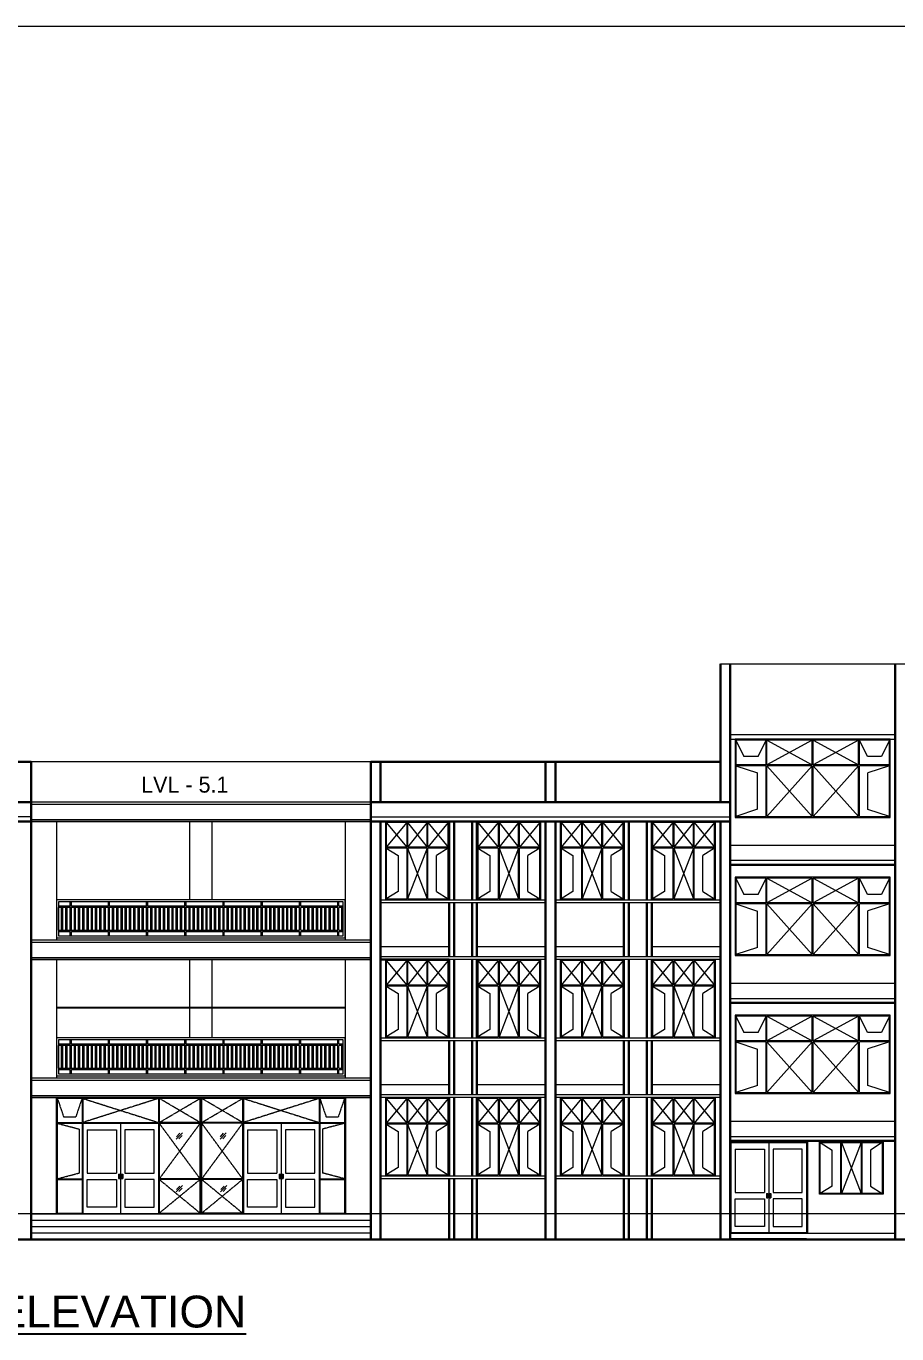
# Model space of a CAD drawing. Header units: metres. Extents: x 1545540 to 2027037, y 435419 to 693806.
# Drawn here: x 1881307 to 1901807, y 558770 to 589560 of the extents above; entities that cross this region are included whole.
import ezdxf

# ---------------------------------------------------------------- set-up
doc = ezdxf.new("R2010")
doc.units = ezdxf.units.M
doc.header["$LTSCALE"] = 1000
doc.linetypes.add('ACAD_ISO02W100', pattern=[15, 12, -3])
doc.linetypes.add('DASHED', pattern=[0.75, 0.5, -0.25])
doc.layers.get('Defpoints').update_dxf_attribs({"lineweight": 18})
for name, color, linetype, lineweight in [('beam', 10, 'Continuous', 30), ('beam l', 10, 'Continuous', 20), ('chaja', 7, 'Continuous', 30), ('chaja l', 7, 'Continuous', 15), ('coloum hatch', 254, 'Continuous', 9), ('Column', 252, 'Continuous', 30), ('elevation', 1, 'Continuous', 13), ('plinth', 7, 'DASHED', 20), ('Railing', 34, 'Continuous', 20), ('Stair', 2, 'Continuous', 15), ('Wall', 7, 'Continuous', 30), ('wall l', 7, 'Continuous', 20), ('Window', 150, 'Continuous', 15), ('Window n door', 150, 'Continuous', 15)]:
    doc.layers.add(name, color=color, linetype=linetype, lineweight=lineweight)
doc.layers.add('text', color=7, linetype='Continuous')
doc.styles.add('style1', font='')
doc.styles.get('style1').set_extended_font_data('Century Gothic')

# ---------------------------------------------------------------- blocks, each defined once
blk = doc.blocks.new('WS')
at = {"layer": 'Window n door', "ltscale": 0.05}
for p, q in [((4988.993, 75.704), (4989.473, 75.704)), ((4988.993, 75.119), (4988.993, 75.704)), ((4988.993, 75.704), (4989.473, 75.119)), ((4989.473, 75.704), (4988.993, 75.119)), ((4989.473, 75.119), (4989.473, 75.704)), ((4989.493, 75.704), (4989.953, 75.704)), ((4989.493, 75.119), (4989.493, 75.704)), ((4989.493, 75.704), (4989.953, 75.119)), ((4989.953, 75.704), (4989.493, 75.119)), ((4989.953, 75.704), (4989.953, 75.119)), ((4989.973, 75.704), (4990.453, 75.704)), ((4989.973, 75.704), (4989.973, 75.119)), ((4989.973, 75.704), (4990.453, 75.119)), ((4990.453, 75.704), (4989.973, 75.119)), ((4990.453, 75.704), (4990.453, 75.119)), ((4988.993, 75.119), (4989.473, 75.119)), ((4988.993, 75.099), (4989.473, 75.099)), ((4988.993, 73.904), (4988.993, 75.099)), ((4988.993, 75.099), (4989.273, 74.924)), ((4989.273, 74.078), (4989.273, 74.924)), ((4989.473, 73.904), (4989.473, 75.099)), ((4989.493, 75.119), (4989.953, 75.119)), ((4989.493, 75.099), (4989.953, 75.099)), ((4989.493, 73.904), (4989.493, 75.099)), ((4989.493, 75.099), (4989.953, 73.904)), ((4989.953, 75.099), (4989.493, 73.904)), ((4989.953, 75.099), (4989.953, 73.904)), ((4989.973, 75.119), (4990.453, 75.119)), ((4989.973, 75.099), (4990.453, 75.099)), ((4989.973, 75.099), (4989.973, 73.904)), ((4990.453, 75.099), (4990.173, 74.924)), ((4990.173, 74.924), (4990.173, 74.078)), ((4990.453, 75.099), (4990.453, 73.904)), ((4989.273, 74.078), (4988.993, 73.904)), ((4989.473, 73.904), (4988.993, 73.904)), ((4989.953, 73.904), (4989.493, 73.904)), ((4990.453, 73.904), (4989.973, 73.904)), ((4990.173, 74.078), (4990.453, 73.904))]:
    blk.add_line(p, q, dxfattribs=at)
blk.add_lwpolyline([(4988.973, 75.724), (4990.473, 75.724), (4990.473, 73.884), (4988.973, 73.884)], close=True, dxfattribs=at)
blk = doc.blocks.new('HH')
at = {"layer": 'Window n door', "ltscale": 0.05}
for p, q in [((1895985, 558040), (1892533, 558040)), ((1892533, 555300), (1892533, 558040)), ((1893133, 558020), (1892553, 558020)), ((1892553, 557455), (1892553, 558020)), ((1893133, 558020), (1893133, 557455)), ((1893153, 558020), (1893153, 557455)), ((1894933, 558020), (1893153, 558020)), ((1894933, 558020), (1894933, 557455)), ((1894953, 558020), (1894953, 557455)), ((1896913, 558020), (1894953, 558020)), ((1895913, 555320), (1895913, 558020)), ((1895933, 558020), (1895933, 555300)), ((1895953, 555320), (1895953, 558020)), ((1895985, 558040), (1896913, 558040)), ((1899333, 558040), (1896913, 558040)), ((1896913, 558020), (1896913, 557455)), ((1896933, 558040), (1896933, 555300)), ((1896933, 558020), (1896933, 557455)), ((1898713, 558020), (1896933, 558020)), ((1898713, 558020), (1898713, 557455)), ((1898733, 558020), (1898733, 557455)), ((1899313, 558020), (1898733, 558020)), ((1899313, 558020), (1899313, 557455)), ((1899333, 558040), (1899333, 555300)), ((1892553, 557455), (1893133, 557455)), ((1892553, 557435), (1893133, 557435)), ((1892553, 556130), (1892553, 557435)), ((1893133, 557435), (1893133, 556130)), ((1893153, 557455), (1894933, 557455)), ((1893153, 557435), (1894933, 557435)), ((1893153, 557435), (1893153, 555300)), ((1894043, 557435), (1894043, 555300)), ((1894933, 557435), (1894933, 555300)), ((1895913, 557455), (1894953, 557455)), ((1894953, 557435), (1895913, 557435)), ((1894953, 557435), (1894953, 556130)), ((1896913, 557455), (1895953, 557455)), ((1896913, 557435), (1895953, 557435)), ((1896913, 557435), (1896913, 556130)), ((1896933, 557455), (1898713, 557455)), ((1896933, 557435), (1898713, 557435)), ((1897823, 557435), (1897823, 555300)), ((1898713, 557435), (1898713, 555300)), ((1898733, 557455), (1899313, 557455)), ((1898733, 557435), (1899313, 557435)), ((1898733, 557435), (1898733, 556130)), ((1899313, 557435), (1899313, 556130)), ((1893253, 557285), (1893943, 557285)), ((1893943, 557285), (1893943, 556260)), ((1894143, 557285), (1894143, 556260)), ((1895352, 557059), (1895497, 557212)), ((1895358, 557120), (1895435, 557200)), ((1895412, 557069), (1895488, 557149)), ((1896385, 557059), (1896530, 557212)), ((1896392, 557120), (1896468, 557200)), ((1896445, 557069), (1896521, 557149)), ((1897033, 557285), (1897723, 557285)), ((1897723, 557285), (1897723, 556260)), ((1897923, 557285), (1897923, 556260)), ((1892553, 556130), (1893133, 556130)), ((1892553, 555320), (1892553, 556110)), ((1892553, 556110), (1893133, 556110)), ((1893133, 556110), (1893133, 555320)), ((1893943, 556110), (1893943, 555460)), ((1893993, 556235), (1893993, 556135)), ((1894023, 556235), (1894023, 556135)), ((1894063, 556235), (1894063, 556135)), ((1894093, 556235), (1894093, 556135)), ((1894143, 556110), (1894143, 555460)), ((1895913, 556130), (1894953, 556130)), ((1894953, 556110), (1894953, 555320)), ((1895913, 556110), (1894953, 556110)), ((1896913, 556130), (1895953, 556130)), ((1896913, 556110), (1895953, 556110)), ((1896913, 556110), (1896913, 555320)), ((1897723, 556110), (1897723, 555460)), ((1897773, 556235), (1897773, 556135)), ((1897803, 556235), (1897803, 556135)), ((1897843, 556235), (1897843, 556135)), ((1897873, 556235), (1897873, 556135)), ((1897923, 556110), (1897923, 555460)), ((1898733, 556130), (1899313, 556130)), ((1898733, 556110), (1898733, 555320)), ((1898733, 556110), (1899313, 556110)), ((1899313, 556110), (1899313, 555320)), ((1895352, 555818), (1895497, 555971)), ((1895358, 555879), (1895435, 555959)), ((1895412, 555828), (1895488, 555908)), ((1896394, 555818), (1896539, 555971)), ((1896401, 555879), (1896477, 555959)), ((1896455, 555828), (1896531, 555908)), ((1892533, 555300), (1896933, 555300)), ((1892553, 555320), (1893133, 555320)), ((1894953, 555320), (1895913, 555320)), ((1896913, 555320), (1895953, 555320)), ((1896933, 555300), (1899333, 555300)), ((1898733, 555320), (1899313, 555320))]:
    blk.add_line(p, q, dxfattribs=at)
at = {"layer": 'Window n door', "linetype": 'ACAD_ISO02W100', "ltscale": 0.0004}
for p, q in [((1892553, 558020), (1892701, 557584)), ((1893133, 558020), (1892985, 557584)), ((1893153, 558020), (1894933, 557455)), ((1894933, 558020), (1893153, 557455)), ((1895913, 557455), (1894953, 558020)), ((1894953, 557455), (1895913, 558020)), ((1896913, 557455), (1895953, 558020)), ((1895953, 557455), (1896913, 558020)), ((1896933, 558020), (1898713, 557455)), ((1898713, 558020), (1896933, 557455)), ((1898733, 558020), (1898881, 557584)), ((1899313, 558020), (1899165, 557584)), ((1892553, 557435), (1893067, 557300)), ((1892701, 557584), (1892985, 557584)), ((1895913, 557435), (1894953, 556130)), ((1895913, 556130), (1894953, 557435)), ((1896913, 557435), (1895953, 556130)), ((1896913, 556130), (1895953, 557435)), ((1899313, 557435), (1898799, 557300)), ((1898881, 557584), (1899165, 557584)), ((1893067, 557300), (1893067, 556265)), ((1898799, 557300), (1898799, 556265)), ((1892553, 556130), (1893067, 556265)), ((1895913, 556110), (1894953, 555320)), ((1895913, 555320), (1894953, 556110)), ((1896913, 556110), (1895953, 555320)), ((1896913, 555320), (1895953, 556110)), ((1899313, 556130), (1898799, 556265))]:
    blk.add_line(p, q, dxfattribs=at)
at = {"layer": 'Window n door', "ltscale": 0.05}
for points in [[(1893253, 557285), (1893253, 556260), (1893943, 556260)], [(1894143, 556260), (1894833, 556260), (1894833, 557285), (1894143, 557285)], [(1897033, 557285), (1897033, 556260), (1897723, 556260)], [(1897923, 556260), (1898613, 556260), (1898613, 557285), (1897923, 557285)], [(1893943, 555460), (1893253, 555460), (1893253, 556110), (1893943, 556110)], [(1893993, 556235), (1894023, 556235)], [(1893993, 556135), (1894023, 556135)], [(1894063, 556235), (1894093, 556235)], [(1894063, 556135), (1894093, 556135)], [(1894143, 555460), (1894833, 555460), (1894833, 556110), (1894143, 556110)], [(1897723, 555460), (1897033, 555460), (1897033, 556110), (1897723, 556110)], [(1897773, 556235), (1897803, 556235)], [(1897773, 556135), (1897803, 556135)], [(1897843, 556235), (1897873, 556235)], [(1897843, 556135), (1897873, 556135)], [(1897923, 555460), (1898613, 555460), (1898613, 556110), (1897923, 556110)]]:
    blk.add_lwpolyline(points, dxfattribs=at)
blk = doc.blocks.new('dre')
at = {"layer": 'Window n door', "ltscale": 0.05}
for p, q in [((2881.793, -324.474), (2881.981, -324.859)), ((2882.311, -324.859), (2882.499, -324.474)), ((2882.499, -325.059), (2882.499, -324.474)), ((2882.519, -325.059), (2882.519, -324.474)), ((2883.588, -325.059), (2883.588, -324.474)), ((2883.608, -325.059), (2883.608, -324.474)), ((2884.676, -325.059), (2884.676, -324.474)), ((2884.696, -325.059), (2884.696, -324.474)), ((2884.886, -324.859), (2884.696, -324.474)), ((2885.408, -324.474), (2885.218, -324.859)), ((2881.793, -325.079), (2882.299, -325.247)), ((2882.499, -326.274), (2882.499, -325.079)), ((2882.519, -326.274), (2882.519, -325.079)), ((2883.588, -326.274), (2883.588, -325.079)), ((2883.608, -326.274), (2883.608, -325.079)), ((2884.676, -326.274), (2884.676, -325.079)), ((2884.696, -326.274), (2884.696, -325.079)), ((2885.408, -325.079), (2884.896, -325.249)), ((2882.299, -326.105), (2882.299, -325.247)), ((2884.896, -326.104), (2884.896, -325.249)), ((2881.793, -326.274), (2882.299, -326.105)), ((2884.896, -326.104), (2885.408, -326.274))]:
    blk.add_line(p, q, dxfattribs=at)
at = {"layer": 'Window n door', "linetype": 'ACAD_ISO02W100', "ltscale": 0.0004}
for p, q in [((2882.519, -324.474), (2883.588, -325.059)), ((2883.588, -324.474), (2882.519, -325.059)), ((2884.676, -324.474), (2883.608, -325.059)), ((2883.608, -324.474), (2884.676, -325.059)), ((2882.519, -325.079), (2883.588, -326.274)), ((2883.588, -325.079), (2882.519, -326.274)), ((2883.608, -325.079), (2884.676, -326.274)), ((2884.676, -325.079), (2883.608, -326.274))]:
    blk.add_line(p, q, dxfattribs=at)
at = {"layer": 'Window n door', "ltscale": 0.05}
blk.add_lwpolyline([(2881.773, -324.454), (2885.428, -324.454), (2885.428, -326.294), (2881.773, -326.294)], close=True, dxfattribs=at)
for points in [[(2881.793, -325.059), (2881.793, -324.474), (2882.499, -324.474)], [(2882.519, -324.474), (2883.588, -324.474)], [(2883.608, -324.474), (2884.676, -324.474)], [(2884.696, -324.474), (2885.408, -324.474), (2885.408, -325.059)], [(2881.793, -325.059), (2882.499, -325.059)], [(2882.499, -326.274), (2881.793, -326.274), (2881.793, -325.079)], [(2881.793, -325.079), (2882.499, -325.079)], [(2881.981, -324.859), (2882.311, -324.859)], [(2882.519, -325.059), (2883.588, -325.059)], [(2882.519, -325.079), (2883.588, -325.079)], [(2883.608, -325.059), (2884.676, -325.059)], [(2883.608, -325.079), (2884.676, -325.079)], [(2884.696, -325.059), (2885.408, -325.059)], [(2884.696, -325.079), (2885.408, -325.079)], [(2885.408, -325.079), (2885.408, -326.274), (2884.696, -326.274)], [(2884.886, -324.859), (2885.218, -324.859)], [(2883.588, -326.274), (2882.519, -326.274)], [(2884.676, -326.274), (2883.608, -326.274)]]:
    blk.add_lwpolyline(points, dxfattribs=at)

msp = doc.modelspace()

# ---------------------------------------------------------------- linework, layer by layer
at = {"ltscale": 50}
msp.add_line((1882021.6705, 566456.3895), (1888821.6705, 566456.3895), dxfattribs=at)
at = {"layer": 'beam', "ltscale": 0.05}
for p, q in [((1897651.6705, 571291.6351), (1889651.6705, 571291.6351)), ((1891266.6705, 570831.6351), (1889651.6705, 570831.6351)), ((1893531.8832, 570831.6351), (1891921.6705, 570831.6351)), ((1895381.6705, 570831.6351), (1893766.6705, 570831.6351)), ((1897651.6705, 570831.6351), (1896036.6705, 570831.6351)), ((1901766.6705, 569811.6731), (1897881.6705, 569811.6731)), ((1901766.6705, 569811.6731), (1897881.6705, 569811.6731)), ((1891266.6705, 567581.6351), (1889651.6705, 567581.6351)), ((1901766.6705, 566561.6731), (1897881.6705, 566561.6731)), ((1901766.6705, 566561.6731), (1897881.6705, 566561.6731)), ((1901766.6705, 563311.9515), (1897881.6705, 563311.9515)), ((1901766.6705, 563311.9515), (1897881.6705, 563311.9515))]:
    msp.add_line(p, q, dxfattribs=at)
at = {"layer": 'beam l', "ltscale": 0.05}
for p, q in [((1889421.6705, 571291.6351), (1881421.6705, 571291.6351)), ((1889421.6705, 570831.6351), (1881421.6705, 570831.6351)), ((1889421.6705, 568041.6351), (1881421.6705, 568041.6351)), ((1889421.6705, 567581.6351), (1881421.6705, 567581.6351)), ((1889421.6705, 564791.6351), (1881421.6705, 564791.6351)), ((1889421.6705, 564331.6351), (1881421.6705, 564331.6351))]:
    msp.add_line(p, q, dxfattribs=at)
at = {"layer": 'chaja', "ltscale": 0.05}
for points in [[(1864961.6705, 571291.6351), (1881421.6705, 571291.6351), (1881421.6705, 570831.6351), (1864961.6705, 570831.6351)], [(1897881.6705, 571291.6351), (1889421.6705, 571291.6351), (1889421.6705, 570831.6351), (1897881.6705, 570831.6351)]]:
    msp.add_lwpolyline(points, close=True, dxfattribs=at)
at = {"layer": 'chaja l', "ltscale": 0.05}
for points in [[(1889421.6705, 571291.6351), (1881421.6705, 571291.6351), (1881421.6705, 570831.6351), (1889421.6705, 570831.6351)], [(1889421.6705, 568041.6351), (1881421.6705, 568041.6351), (1881421.6705, 567581.6351), (1889421.6705, 567581.6351)], [(1889421.6705, 564791.6351), (1881421.6705, 564791.6351), (1881421.6705, 564331.6351), (1889421.6705, 564331.6351)]]:
    msp.add_lwpolyline(points, close=True, dxfattribs=at)
for points in [[(1889421.6705, 571231.635), (1881421.6705, 571231.635)], [(1889421.6705, 570871.635), (1881421.6705, 570871.635)], [(1889421.6705, 567981.635), (1881421.6705, 567981.635)], [(1889421.6705, 567621.635), (1881421.6705, 567621.635)], [(1889421.6705, 564731.635), (1881421.6705, 564731.635)], [(1889421.6705, 564371.635), (1881421.6705, 564371.635)]]:
    msp.add_lwpolyline(points, dxfattribs=at)
at = {"layer": 'coloum hatch', "ltscale": 0.05}
for p, q in [((1882021.6705, 570831.6351), (1882021.6705, 568041.6351)), ((1888821.6705, 570831.6351), (1888821.6705, 568041.6351)), ((1882021.6705, 567581.6351), (1882021.6705, 564791.6351)), ((1888821.6705, 567581.6351), (1888821.6705, 564791.6351))]:
    msp.add_line(p, q, dxfattribs=at)
at = {"layer": 'Column', "ltscale": 0.05}
for p, q in [((1897651.6705, 574541.843), (1897651.6705, 571291.6351)), ((1897881.6705, 574541.843), (1897881.6705, 560992.6351)), ((1901766.6705, 574541.843), (1901766.6705, 560992.6351)), ((1881421.6705, 572241.6351), (1881421.6705, 560992.6351)), ((1889421.6705, 572241.6351), (1889421.6705, 560992.6351)), ((1889651.6705, 572241.6351), (1889651.6705, 571291.6351)), ((1893531.8832, 572241.6351), (1893531.8832, 571291.6351)), ((1893766.6705, 572241.6351), (1893766.6705, 571291.6351)), ((1889651.6705, 570831.6351), (1889651.6705, 560992.6351)), ((1893531.8832, 570831.6351), (1893531.8832, 560992.6351)), ((1893766.6705, 570831.6351), (1893766.6705, 560992.6351)), ((1897651.6705, 570831.6351), (1897651.6705, 560992.6351))]:
    msp.add_line(p, q, dxfattribs=at)
at = {"layer": 'Defpoints', "ltscale": 50}
msp.add_line((1545539.6716, 589560.2152), (2027037.0061, 589560.2152), dxfattribs=at)
at = {"layer": 'elevation', "ltscale": 0.05}
for p, q in [((1881421.6705, 570946.6351), (1864961.6705, 570946.6351)), ((1881421.6705, 570946.6351), (1881421.6705, 570831.6351)), ((1889421.6705, 570946.6351), (1897881.6705, 570946.6351)), ((1889421.6705, 570831.6351), (1889421.6705, 570946.6351)), ((1897881.6705, 570946.6351), (1897881.6705, 570831.6351)), ((1881421.6705, 570831.6351), (1864961.6705, 570831.6351)), ((1885156.6705, 568991.6351), (1885156.6705, 570831.6351)), ((1885686.6705, 568991.6351), (1885686.6705, 570831.6351)), ((1889421.6705, 570831.6351), (1897881.6705, 570831.6351)), ((1885156.6705, 565741.6351), (1885156.6705, 567581.6351)), ((1885686.6705, 565741.6351), (1885686.6705, 567581.6351))]:
    msp.add_line(p, q, dxfattribs=at)
at = {"layer": 'elevation', "ltscale": 50}
for p, q in [((1882021.7357, 564331.6351), (1882021.7357, 561591.9135)), ((1888821.7357, 561591.9135), (1888821.7357, 564331.6351))]:
    msp.add_line(p, q, dxfattribs=at)
at = {"layer": 'elevation', "ltscale": 0.05}
for points in [[(1901766.6705, 572870.5091), (1897881.6705, 572870.5091), (1897881.6705, 572770.5091), (1901766.6705, 572770.5091)], [(1901766.6705, 570271.9515), (1897881.6705, 570271.9515), (1897881.6705, 569811.6731), (1901766.6705, 569811.6731)], [(1901766.6705, 569911.6731), (1897881.6705, 569911.6731), (1897881.6705, 569811.6731), (1901766.6705, 569811.6731)], [(1889651.6705, 568991.6351), (1893531.8832, 568991.6351), (1893531.8832, 568916.8559), (1889651.6705, 568916.8559)], [(1891266.6705, 568916.8559), (1889651.6705, 568916.8559), (1889651.6705, 567891.8559), (1891266.6705, 567891.8559)], [(1893531.8832, 568916.8559), (1891916.8832, 568916.8559), (1891916.8832, 567891.8559), (1893531.8832, 567891.8559)], [(1893766.6705, 568991.6351), (1897651.6705, 568991.6351), (1897651.6705, 568916.8559), (1893766.6705, 568916.8559)], [(1895381.6705, 568916.8559), (1893766.6705, 568916.8559), (1893766.6705, 567891.8559), (1895381.6705, 567891.8559)], [(1897651.6705, 568916.8559), (1896036.6705, 568916.8559), (1896036.6705, 567891.8559), (1897651.6705, 567891.8559)], [(1889651.6705, 567656.4142), (1893531.8832, 567656.4142), (1893531.8832, 567581.6351), (1889651.6705, 567581.6351)], [(1893766.6705, 567656.4142), (1897651.6705, 567656.4142), (1897651.6705, 567581.6351), (1893766.6705, 567581.6351)], [(1901766.6705, 567021.9515), (1897881.6705, 567021.9515), (1897881.6705, 566561.6731), (1901766.6705, 566561.6731)], [(1901766.6705, 566661.6731), (1897881.6705, 566661.6731), (1897881.6705, 566561.6731), (1901766.6705, 566561.6731)], [(1889651.6705, 565741.6351), (1893531.8832, 565741.6351), (1893531.8832, 565666.8559), (1889651.6705, 565666.8559)], [(1891266.6705, 565666.8559), (1889651.6705, 565666.8559), (1889651.6705, 564641.8559), (1891266.6705, 564641.8559)], [(1893531.8832, 565666.8559), (1891916.8832, 565666.8559), (1891916.8832, 564641.8559), (1893531.8832, 564641.8559)], [(1893766.6705, 565741.6351), (1897651.6705, 565741.6351), (1897651.6705, 565666.8559), (1893766.6705, 565666.8559)], [(1895381.6705, 565666.8559), (1893766.6705, 565666.8559), (1893766.6705, 564641.8559), (1895381.6705, 564641.8559)], [(1897651.6705, 565666.8559), (1896036.6705, 565666.8559), (1896036.6705, 564641.8559), (1897651.6705, 564641.8559)], [(1889651.6705, 564406.4142), (1893531.8832, 564406.4142), (1893531.8832, 564331.6351), (1889651.6705, 564331.6351)], [(1893766.6705, 564406.4142), (1897651.6705, 564406.4142), (1897651.6705, 564331.6351), (1893766.6705, 564331.6351)], [(1901766.6705, 563771.9515), (1897883.0094, 563771.9515), (1897881.6705, 563311.9515), (1901766.6705, 563311.9515)], [(1901766.6705, 563411.9515), (1897881.6705, 563411.9515), (1897881.6705, 563311.9515), (1901766.6705, 563311.9515)], [(1889651.6705, 562491.6351), (1893531.8832, 562491.6351), (1893531.8832, 562416.8559), (1889651.6705, 562416.8559)], [(1893766.6705, 562491.6351), (1897651.6705, 562491.6351), (1897651.6705, 562416.8559), (1893766.6705, 562416.8559)]]:
    msp.add_lwpolyline(points, close=True, dxfattribs=at)
at = {"layer": 'plinth', "ltscale": 0.03}
msp.add_line((1918726.6705, 561592.5407), (1864961.6705, 561592.5407), dxfattribs=at)
at = {"layer": 'Railing', "ltscale": 0.05}
for p, q in [((1888771.6705, 568941.6351), (1882071.6705, 568941.6351)), ((1882071.6705, 568941.6351), (1882071.6705, 568141.6351)), ((1882341.6705, 568841.6351), (1882071.6705, 568841.6351)), ((1887741.6705, 568811.6351), (1882071.6705, 568811.6351)), ((1882071.6705, 568271.6351), (1882071.6705, 568811.6351)), ((1882141.6705, 568271.6351), (1882141.6705, 568811.6351)), ((1882171.6705, 568271.6351), (1882171.6705, 568811.6351)), ((1882241.6705, 568271.6351), (1882241.6705, 568811.6351)), ((1882271.6705, 568271.6351), (1882271.6705, 568811.6351)), ((1882341.6705, 568841.6351), (1882341.6705, 568941.6351)), ((1882341.6705, 568271.6351), (1882341.6705, 568811.6351)), ((1882371.6705, 568841.6351), (1882371.6705, 568941.6351)), ((1883241.6705, 568841.6351), (1882371.6705, 568841.6351)), ((1882371.6705, 568271.6351), (1882371.6705, 568811.6351)), ((1882441.6705, 568271.6351), (1882441.6705, 568811.6351)), ((1882471.6705, 568271.6351), (1882471.6705, 568811.6351)), ((1882541.6705, 568271.6351), (1882541.6705, 568811.6351)), ((1882571.6705, 568271.6351), (1882571.6705, 568811.6351)), ((1882641.6705, 568271.6351), (1882641.6705, 568811.6351)), ((1882671.6705, 568271.6351), (1882671.6705, 568811.6351)), ((1882741.6705, 568271.6351), (1882741.6705, 568811.6351)), ((1882771.6705, 568271.6351), (1882771.6705, 568811.6351)), ((1882841.6705, 568271.6351), (1882841.6705, 568811.6351)), ((1882871.6705, 568271.6351), (1882871.6705, 568811.6351)), ((1882941.6705, 568271.6351), (1882941.6705, 568811.6351)), ((1882971.6705, 568271.6351), (1882971.6705, 568811.6351)), ((1883041.6705, 568271.6351), (1883041.6705, 568811.6351)), ((1883071.6705, 568271.6351), (1883071.6705, 568811.6351)), ((1883141.6705, 568271.6351), (1883141.6705, 568811.6351)), ((1883171.6705, 568271.6351), (1883171.6705, 568811.6351)), ((1883241.6705, 568841.6351), (1883241.6705, 568941.6351)), ((1883241.6705, 568271.6351), (1883241.6705, 568811.6351)), ((1883271.6705, 568841.6351), (1883271.6705, 568941.6351)), ((1884141.6705, 568841.6351), (1883271.6705, 568841.6351)), ((1883271.6705, 568271.6351), (1883271.6705, 568811.6351)), ((1883341.6705, 568271.6351), (1883341.6705, 568811.6351)), ((1883371.6705, 568271.6351), (1883371.6705, 568811.6351)), ((1883441.6705, 568271.6351), (1883441.6705, 568811.6351)), ((1883471.6705, 568271.6351), (1883471.6705, 568811.6351)), ((1883541.6705, 568271.6351), (1883541.6705, 568811.6351)), ((1883571.6705, 568271.6351), (1883571.6705, 568811.6351)), ((1883641.6705, 568271.6351), (1883641.6705, 568811.6351)), ((1883671.6705, 568271.6351), (1883671.6705, 568811.6351)), ((1883741.6705, 568271.6351), (1883741.6705, 568811.6351)), ((1883771.6705, 568271.6351), (1883771.6705, 568811.6351)), ((1883841.6705, 568271.6351), (1883841.6705, 568811.6351)), ((1883871.6705, 568271.6351), (1883871.6705, 568811.6351)), ((1883941.6705, 568271.6351), (1883941.6705, 568811.6351)), ((1883971.6705, 568271.6351), (1883971.6705, 568811.6351)), ((1884041.6705, 568271.6351), (1884041.6705, 568811.6351)), ((1884071.6705, 568271.6351), (1884071.6705, 568811.6351)), ((1884141.6705, 568841.6351), (1884141.6705, 568941.6351)), ((1884141.6705, 568271.6351), (1884141.6705, 568811.6351)), ((1884171.6705, 568841.6351), (1884171.6705, 568941.6351)), ((1885041.6705, 568841.6351), (1884171.6705, 568841.6351)), ((1884171.6705, 568271.6351), (1884171.6705, 568811.6351)), ((1884241.6705, 568271.6351), (1884241.6705, 568811.6351)), ((1884271.6705, 568271.6351), (1884271.6705, 568811.6351)), ((1884341.6705, 568271.6351), (1884341.6705, 568811.6351)), ((1884371.6705, 568271.6351), (1884371.6705, 568811.6351)), ((1884441.6705, 568271.6351), (1884441.6705, 568811.6351)), ((1884471.6705, 568271.6351), (1884471.6705, 568811.6351)), ((1884541.6705, 568271.6351), (1884541.6705, 568811.6351)), ((1884571.6705, 568271.6351), (1884571.6705, 568811.6351)), ((1884641.6705, 568271.6351), (1884641.6705, 568811.6351)), ((1884671.6705, 568271.6351), (1884671.6705, 568811.6351)), ((1884741.6705, 568271.6351), (1884741.6705, 568811.6351)), ((1884771.6705, 568271.6351), (1884771.6705, 568811.6351)), ((1884841.6705, 568271.6351), (1884841.6705, 568811.6351)), ((1884871.6705, 568271.6351), (1884871.6705, 568811.6351)), ((1884941.6705, 568271.6351), (1884941.6705, 568811.6351)), ((1884971.6705, 568271.6351), (1884971.6705, 568811.6351)), ((1885041.6705, 568841.6351), (1885041.6705, 568941.6351)), ((1885041.6705, 568271.6351), (1885041.6705, 568811.6351)), ((1885071.6705, 568841.6351), (1885071.6705, 568941.6351)), ((1885941.6705, 568841.6351), (1885071.6705, 568841.6351)), ((1885071.6705, 568271.6351), (1885071.6705, 568811.6351)), ((1885141.6705, 568271.6351), (1885141.6705, 568811.6351)), ((1885171.6705, 568271.6351), (1885171.6705, 568811.6351)), ((1885241.6705, 568271.6351), (1885241.6705, 568811.6351)), ((1885271.6705, 568271.6351), (1885271.6705, 568811.6351)), ((1885341.6705, 568271.6351), (1885341.6705, 568811.6351)), ((1885371.6705, 568271.6351), (1885371.6705, 568811.6351)), ((1885441.6705, 568271.6351), (1885441.6705, 568811.6351)), ((1885471.6705, 568271.6351), (1885471.6705, 568811.6351)), ((1885541.6705, 568271.6351), (1885541.6705, 568811.6351)), ((1885571.6705, 568271.6351), (1885571.6705, 568811.6351)), ((1885641.6705, 568271.6351), (1885641.6705, 568811.6351)), ((1885671.6705, 568271.6351), (1885671.6705, 568811.6351)), ((1885741.6705, 568271.6351), (1885741.6705, 568811.6351)), ((1885771.6705, 568271.6351), (1885771.6705, 568811.6351)), ((1885841.6705, 568271.6351), (1885841.6705, 568811.6351)), ((1885871.6705, 568271.6351), (1885871.6705, 568811.6351)), ((1885941.6705, 568841.6351), (1885941.6705, 568941.6351)), ((1885941.6705, 568271.6351), (1885941.6705, 568811.6351)), ((1885971.6705, 568841.6351), (1885971.6705, 568941.6351)), ((1886841.6705, 568841.6351), (1885971.6705, 568841.6351)), ((1885971.6705, 568271.6351), (1885971.6705, 568811.6351)), ((1886041.6705, 568271.6351), (1886041.6705, 568811.6351)), ((1886071.6705, 568271.6351), (1886071.6705, 568811.6351)), ((1886141.6705, 568271.6351), (1886141.6705, 568811.6351)), ((1886171.6705, 568271.6351), (1886171.6705, 568811.6351)), ((1886241.6705, 568271.6351), (1886241.6705, 568811.6351)), ((1886271.6705, 568271.6351), (1886271.6705, 568811.6351)), ((1886341.6705, 568271.6351), (1886341.6705, 568811.6351)), ((1886371.6705, 568271.6351), (1886371.6705, 568811.6351)), ((1886441.6705, 568271.6351), (1886441.6705, 568811.6351)), ((1886471.6705, 568271.6351), (1886471.6705, 568811.6351)), ((1886541.6705, 568271.6351), (1886541.6705, 568811.6351)), ((1886571.6705, 568271.6351), (1886571.6705, 568811.6351)), ((1886641.6705, 568271.6351), (1886641.6705, 568811.6351)), ((1886671.6705, 568271.6351), (1886671.6705, 568811.6351)), ((1886741.6705, 568271.6351), (1886741.6705, 568811.6351)), ((1886771.6705, 568271.6351), (1886771.6705, 568811.6351)), ((1886841.6705, 568841.6351), (1886841.6705, 568941.6351)), ((1886841.6705, 568271.6351), (1886841.6705, 568811.6351)), ((1886871.6705, 568841.6351), (1886871.6705, 568941.6351)), ((1887741.6705, 568841.6351), (1886871.6705, 568841.6351)), ((1886871.6705, 568271.6351), (1886871.6705, 568811.6351)), ((1886941.6705, 568271.6351), (1886941.6705, 568811.6351)), ((1886971.6705, 568271.6351), (1886971.6705, 568811.6351)), ((1887041.6705, 568271.6351), (1887041.6705, 568811.6351)), ((1887071.6705, 568271.6351), (1887071.6705, 568811.6351)), ((1887141.6705, 568271.6351), (1887141.6705, 568811.6351)), ((1887171.6705, 568271.6351), (1887171.6705, 568811.6351)), ((1887241.6705, 568271.6351), (1887241.6705, 568811.6351)), ((1887271.6705, 568271.6351), (1887271.6705, 568811.6351)), ((1887341.6705, 568271.6351), (1887341.6705, 568811.6351)), ((1887371.6705, 568271.6351), (1887371.6705, 568811.6351)), ((1887441.6705, 568271.6351), (1887441.6705, 568811.6351)), ((1887471.6705, 568271.6351), (1887471.6705, 568811.6351)), ((1887541.6705, 568271.6351), (1887541.6705, 568811.6351)), ((1887571.6705, 568271.6351), (1887571.6705, 568811.6351)), ((1887641.6705, 568271.6351), (1887641.6705, 568811.6351)), ((1887671.6705, 568271.6351), (1887671.6705, 568811.6351)), ((1887741.6705, 568841.6351), (1887741.6705, 568941.6351)), ((1887741.6705, 568271.6351), (1887741.6705, 568811.6351)), ((1887771.6705, 568841.6351), (1887771.6705, 568941.6351)), ((1888641.6705, 568841.6351), (1887771.6705, 568841.6351)), ((1888641.6705, 568811.6351), (1887771.6705, 568811.6351)), ((1887771.6705, 568271.6351), (1887771.6705, 568811.6351)), ((1887841.6705, 568271.6351), (1887841.6705, 568811.6351)), ((1887871.6705, 568271.6351), (1887871.6705, 568811.6351)), ((1887941.6705, 568271.6351), (1887941.6705, 568811.6351)), ((1887971.6705, 568271.6351), (1887971.6705, 568811.6351)), ((1888041.6705, 568271.6351), (1888041.6705, 568811.6351)), ((1888071.6705, 568271.6351), (1888071.6705, 568811.6351)), ((1888141.6705, 568271.6351), (1888141.6705, 568811.6351)), ((1888171.6705, 568271.6351), (1888171.6705, 568811.6351)), ((1888241.6705, 568271.6351), (1888241.6705, 568811.6351)), ((1888271.6705, 568271.6351), (1888271.6705, 568811.6351)), ((1888341.6705, 568271.6351), (1888341.6705, 568811.6351)), ((1888371.6705, 568271.6351), (1888371.6705, 568811.6351)), ((1888441.6705, 568271.6351), (1888441.6705, 568811.6351)), ((1888471.6705, 568271.6351), (1888471.6705, 568811.6351)), ((1888541.6705, 568271.6351), (1888541.6705, 568811.6351)), ((1888571.6705, 568271.6351), (1888571.6705, 568811.6351)), ((1888641.6705, 568841.6351), (1888641.6705, 568941.6351)), ((1888641.6705, 568271.6351), (1888641.6705, 568811.6351)), ((1888671.6705, 568841.6351), (1888671.6705, 568941.6351)), ((1888771.6705, 568841.6351), (1888671.6705, 568841.6351)), ((1888771.6705, 568811.6351), (1888671.6705, 568811.6351)), ((1888671.6705, 568271.6351), (1888671.6705, 568811.6351)), ((1888741.6705, 568271.6351), (1888741.6705, 568811.6351)), ((1888771.6705, 568141.6351), (1888771.6705, 568941.6351)), ((1888771.6705, 568271.6351), (1888771.6705, 568811.6351)), ((1882071.6705, 568271.6351), (1887741.6705, 568271.6351)), ((1882071.6705, 568241.6351), (1882341.6705, 568241.6351)), ((1882071.6705, 568141.6351), (1888771.6705, 568141.6351)), ((1882341.6705, 568141.6351), (1882341.6705, 568241.6351)), ((1882371.6705, 568241.6351), (1883241.6705, 568241.6351)), ((1882371.6705, 568141.6351), (1882371.6705, 568241.6351)), ((1883241.6705, 568141.6351), (1883241.6705, 568241.6351)), ((1883271.6705, 568241.6351), (1884141.6705, 568241.6351)), ((1883271.6705, 568141.6351), (1883271.6705, 568241.6351)), ((1884141.6705, 568141.6351), (1884141.6705, 568241.6351)), ((1884171.6705, 568241.6351), (1885041.6705, 568241.6351)), ((1884171.6705, 568141.6351), (1884171.6705, 568241.6351)), ((1885041.6705, 568141.6351), (1885041.6705, 568241.6351)), ((1885071.6705, 568241.6351), (1885941.6705, 568241.6351)), ((1885071.6705, 568141.6351), (1885071.6705, 568241.6351)), ((1885941.6705, 568141.6351), (1885941.6705, 568241.6351)), ((1885971.6705, 568241.6351), (1886841.6705, 568241.6351)), ((1885971.6705, 568141.6351), (1885971.6705, 568241.6351)), ((1886841.6705, 568141.6351), (1886841.6705, 568241.6351)), ((1886871.6705, 568241.6351), (1887741.6705, 568241.6351)), ((1886871.6705, 568141.6351), (1886871.6705, 568241.6351)), ((1887741.6705, 568141.6351), (1887741.6705, 568241.6351)), ((1887771.6705, 568271.6351), (1888641.6705, 568271.6351)), ((1887771.6705, 568241.6351), (1888641.6705, 568241.6351)), ((1887771.6705, 568141.6351), (1887771.6705, 568241.6351)), ((1888641.6705, 568141.6351), (1888641.6705, 568241.6351)), ((1888671.6705, 568271.6351), (1888771.6705, 568271.6351)), ((1888671.6705, 568241.6351), (1888771.6705, 568241.6351)), ((1888671.6705, 568141.6351), (1888671.6705, 568241.6351)), ((1888771.6705, 565691.6351), (1882071.6705, 565691.6351)), ((1882071.6705, 565691.6351), (1882071.6705, 564891.6351)), ((1882341.6705, 565591.6351), (1882341.6705, 565691.6351)), ((1882371.6705, 565591.6351), (1882371.6705, 565691.6351)), ((1883241.6705, 565591.6351), (1883241.6705, 565691.6351)), ((1883271.6705, 565591.6351), (1883271.6705, 565691.6351)), ((1884141.6705, 565591.6351), (1884141.6705, 565691.6351)), ((1884171.6705, 565591.6351), (1884171.6705, 565691.6351)), ((1885041.6705, 565591.6351), (1885041.6705, 565691.6351)), ((1885071.6705, 565591.6351), (1885071.6705, 565691.6351)), ((1885941.6705, 565591.6351), (1885941.6705, 565691.6351)), ((1885971.6705, 565591.6351), (1885971.6705, 565691.6351)), ((1886841.6705, 565591.6351), (1886841.6705, 565691.6351)), ((1886871.6705, 565591.6351), (1886871.6705, 565691.6351)), ((1887741.6705, 565591.6351), (1887741.6705, 565691.6351)), ((1887771.6705, 565591.6351), (1887771.6705, 565691.6351)), ((1888641.6705, 565591.6351), (1888641.6705, 565691.6351)), ((1888671.6705, 565591.6351), (1888671.6705, 565691.6351)), ((1888771.6705, 564891.6351), (1888771.6705, 565691.6351)), ((1882341.6705, 565591.6351), (1882071.6705, 565591.6351)), ((1887741.6705, 565561.6351), (1882071.6705, 565561.6351)), ((1882071.6705, 565021.6351), (1882071.6705, 565561.6351)), ((1882141.6705, 565021.6351), (1882141.6705, 565561.6351)), ((1882171.6705, 565021.6351), (1882171.6705, 565561.6351)), ((1882241.6705, 565021.6351), (1882241.6705, 565561.6351)), ((1882271.6705, 565021.6351), (1882271.6705, 565561.6351)), ((1882341.6705, 565021.6351), (1882341.6705, 565561.6351)), ((1883241.6705, 565591.6351), (1882371.6705, 565591.6351)), ((1882371.6705, 565021.6351), (1882371.6705, 565561.6351)), ((1882441.6705, 565021.6351), (1882441.6705, 565561.6351)), ((1882471.6705, 565021.6351), (1882471.6705, 565561.6351)), ((1882541.6705, 565021.6351), (1882541.6705, 565561.6351)), ((1882571.6705, 565021.6351), (1882571.6705, 565561.6351)), ((1882641.6705, 565021.6351), (1882641.6705, 565561.6351)), ((1882671.6705, 565021.6351), (1882671.6705, 565561.6351)), ((1882741.6705, 565021.6351), (1882741.6705, 565561.6351)), ((1882771.6705, 565021.6351), (1882771.6705, 565561.6351)), ((1882841.6705, 565021.6351), (1882841.6705, 565561.6351)), ((1882871.6705, 565021.6351), (1882871.6705, 565561.6351)), ((1882941.6705, 565021.6351), (1882941.6705, 565561.6351)), ((1882971.6705, 565021.6351), (1882971.6705, 565561.6351)), ((1883041.6705, 565021.6351), (1883041.6705, 565561.6351)), ((1883071.6705, 565021.6351), (1883071.6705, 565561.6351)), ((1883141.6705, 565021.6351), (1883141.6705, 565561.6351)), ((1883171.6705, 565021.6351), (1883171.6705, 565561.6351)), ((1883241.6705, 565021.6351), (1883241.6705, 565561.6351)), ((1884141.6705, 565591.6351), (1883271.6705, 565591.6351)), ((1883271.6705, 565021.6351), (1883271.6705, 565561.6351)), ((1883341.6705, 565021.6351), (1883341.6705, 565561.6351)), ((1883371.6705, 565021.6351), (1883371.6705, 565561.6351)), ((1883441.6705, 565021.6351), (1883441.6705, 565561.6351)), ((1883471.6705, 565021.6351), (1883471.6705, 565561.6351)), ((1883541.6705, 565021.6351), (1883541.6705, 565561.6351)), ((1883571.6705, 565021.6351), (1883571.6705, 565561.6351)), ((1883641.6705, 565021.6351), (1883641.6705, 565561.6351)), ((1883671.6705, 565021.6351), (1883671.6705, 565561.6351)), ((1883741.6705, 565021.6351), (1883741.6705, 565561.6351)), ((1883771.6705, 565021.6351), (1883771.6705, 565561.6351)), ((1883841.6705, 565021.6351), (1883841.6705, 565561.6351)), ((1883871.6705, 565021.6351), (1883871.6705, 565561.6351)), ((1883941.6705, 565021.6351), (1883941.6705, 565561.6351)), ((1883971.6705, 565021.6351), (1883971.6705, 565561.6351)), ((1884041.6705, 565021.6351), (1884041.6705, 565561.6351)), ((1884071.6705, 565021.6351), (1884071.6705, 565561.6351)), ((1884141.6705, 565021.6351), (1884141.6705, 565561.6351)), ((1885041.6705, 565591.6351), (1884171.6705, 565591.6351)), ((1884171.6705, 565021.6351), (1884171.6705, 565561.6351)), ((1884241.6705, 565021.6351), (1884241.6705, 565561.6351)), ((1884271.6705, 565021.6351), (1884271.6705, 565561.6351)), ((1884341.6705, 565021.6351), (1884341.6705, 565561.6351)), ((1884371.6705, 565021.6351), (1884371.6705, 565561.6351)), ((1884441.6705, 565021.6351), (1884441.6705, 565561.6351)), ((1884471.6705, 565021.6351), (1884471.6705, 565561.6351)), ((1884541.6705, 565021.6351), (1884541.6705, 565561.6351)), ((1884571.6705, 565021.6351), (1884571.6705, 565561.6351)), ((1884641.6705, 565021.6351), (1884641.6705, 565561.6351)), ((1884671.6705, 565021.6351), (1884671.6705, 565561.6351)), ((1884741.6705, 565021.6351), (1884741.6705, 565561.6351)), ((1884771.6705, 565021.6351), (1884771.6705, 565561.6351)), ((1884841.6705, 565021.6351), (1884841.6705, 565561.6351)), ((1884871.6705, 565021.6351), (1884871.6705, 565561.6351)), ((1884941.6705, 565021.6351), (1884941.6705, 565561.6351)), ((1884971.6705, 565021.6351), (1884971.6705, 565561.6351)), ((1885041.6705, 565021.6351), (1885041.6705, 565561.6351)), ((1885941.6705, 565591.6351), (1885071.6705, 565591.6351)), ((1885071.6705, 565021.6351), (1885071.6705, 565561.6351)), ((1885141.6705, 565021.6351), (1885141.6705, 565561.6351)), ((1885171.6705, 565021.6351), (1885171.6705, 565561.6351)), ((1885241.6705, 565021.6351), (1885241.6705, 565561.6351)), ((1885271.6705, 565021.6351), (1885271.6705, 565561.6351)), ((1885341.6705, 565021.6351), (1885341.6705, 565561.6351)), ((1885371.6705, 565021.6351), (1885371.6705, 565561.6351)), ((1885441.6705, 565021.6351), (1885441.6705, 565561.6351)), ((1885471.6705, 565021.6351), (1885471.6705, 565561.6351)), ((1885541.6705, 565021.6351), (1885541.6705, 565561.6351)), ((1885571.6705, 565021.6351), (1885571.6705, 565561.6351)), ((1885641.6705, 565021.6351), (1885641.6705, 565561.6351)), ((1885671.6705, 565021.6351), (1885671.6705, 565561.6351)), ((1885741.6705, 565021.6351), (1885741.6705, 565561.6351)), ((1885771.6705, 565021.6351), (1885771.6705, 565561.6351)), ((1885841.6705, 565021.6351), (1885841.6705, 565561.6351)), ((1885871.6705, 565021.6351), (1885871.6705, 565561.6351)), ((1885941.6705, 565021.6351), (1885941.6705, 565561.6351)), ((1886841.6705, 565591.6351), (1885971.6705, 565591.6351)), ((1885971.6705, 565021.6351), (1885971.6705, 565561.6351)), ((1886041.6705, 565021.6351), (1886041.6705, 565561.6351)), ((1886071.6705, 565021.6351), (1886071.6705, 565561.6351)), ((1886141.6705, 565021.6351), (1886141.6705, 565561.6351)), ((1886171.6705, 565021.6351), (1886171.6705, 565561.6351)), ((1886241.6705, 565021.6351), (1886241.6705, 565561.6351)), ((1886271.6705, 565021.6351), (1886271.6705, 565561.6351)), ((1886341.6705, 565021.6351), (1886341.6705, 565561.6351)), ((1886371.6705, 565021.6351), (1886371.6705, 565561.6351)), ((1886441.6705, 565021.6351), (1886441.6705, 565561.6351)), ((1886471.6705, 565021.6351), (1886471.6705, 565561.6351)), ((1886541.6705, 565021.6351), (1886541.6705, 565561.6351)), ((1886571.6705, 565021.6351), (1886571.6705, 565561.6351)), ((1886641.6705, 565021.6351), (1886641.6705, 565561.6351)), ((1886671.6705, 565021.6351), (1886671.6705, 565561.6351)), ((1886741.6705, 565021.6351), (1886741.6705, 565561.6351)), ((1886771.6705, 565021.6351), (1886771.6705, 565561.6351)), ((1886841.6705, 565021.6351), (1886841.6705, 565561.6351)), ((1887741.6705, 565591.6351), (1886871.6705, 565591.6351)), ((1886871.6705, 565021.6351), (1886871.6705, 565561.6351)), ((1886941.6705, 565021.6351), (1886941.6705, 565561.6351)), ((1886971.6705, 565021.6351), (1886971.6705, 565561.6351)), ((1887041.6705, 565021.6351), (1887041.6705, 565561.6351)), ((1887071.6705, 565021.6351), (1887071.6705, 565561.6351)), ((1887141.6705, 565021.6351), (1887141.6705, 565561.6351)), ((1887171.6705, 565021.6351), (1887171.6705, 565561.6351)), ((1887241.6705, 565021.6351), (1887241.6705, 565561.6351)), ((1887271.6705, 565021.6351), (1887271.6705, 565561.6351)), ((1887341.6705, 565021.6351), (1887341.6705, 565561.6351)), ((1887371.6705, 565021.6351), (1887371.6705, 565561.6351)), ((1887441.6705, 565021.6351), (1887441.6705, 565561.6351)), ((1887471.6705, 565021.6351), (1887471.6705, 565561.6351)), ((1887541.6705, 565021.6351), (1887541.6705, 565561.6351)), ((1887571.6705, 565021.6351), (1887571.6705, 565561.6351)), ((1887641.6705, 565021.6351), (1887641.6705, 565561.6351)), ((1887671.6705, 565021.6351), (1887671.6705, 565561.6351)), ((1887741.6705, 565021.6351), (1887741.6705, 565561.6351)), ((1888641.6705, 565591.6351), (1887771.6705, 565591.6351)), ((1888641.6705, 565561.6351), (1887771.6705, 565561.6351)), ((1887771.6705, 565021.6351), (1887771.6705, 565561.6351)), ((1887841.6705, 565021.6351), (1887841.6705, 565561.6351)), ((1887871.6705, 565021.6351), (1887871.6705, 565561.6351)), ((1887941.6705, 565021.6351), (1887941.6705, 565561.6351)), ((1887971.6705, 565021.6351), (1887971.6705, 565561.6351)), ((1888041.6705, 565021.6351), (1888041.6705, 565561.6351)), ((1888071.6705, 565021.6351), (1888071.6705, 565561.6351)), ((1888141.6705, 565021.6351), (1888141.6705, 565561.6351)), ((1888171.6705, 565021.6351), (1888171.6705, 565561.6351)), ((1888241.6705, 565021.6351), (1888241.6705, 565561.6351)), ((1888271.6705, 565021.6351), (1888271.6705, 565561.6351)), ((1888341.6705, 565021.6351), (1888341.6705, 565561.6351)), ((1888371.6705, 565021.6351), (1888371.6705, 565561.6351)), ((1888441.6705, 565021.6351), (1888441.6705, 565561.6351)), ((1888471.6705, 565021.6351), (1888471.6705, 565561.6351)), ((1888541.6705, 565021.6351), (1888541.6705, 565561.6351)), ((1888571.6705, 565021.6351), (1888571.6705, 565561.6351)), ((1888641.6705, 565021.6351), (1888641.6705, 565561.6351)), ((1888771.6705, 565591.6351), (1888671.6705, 565591.6351)), ((1888771.6705, 565561.6351), (1888671.6705, 565561.6351)), ((1888671.6705, 565021.6351), (1888671.6705, 565561.6351)), ((1888741.6705, 565021.6351), (1888741.6705, 565561.6351)), ((1888771.6705, 565021.6351), (1888771.6705, 565561.6351)), ((1882071.6705, 565021.6351), (1887741.6705, 565021.6351)), ((1887771.6705, 565021.6351), (1888641.6705, 565021.6351)), ((1888671.6705, 565021.6351), (1888771.6705, 565021.6351)), ((1882071.6705, 564991.6351), (1882341.6705, 564991.6351)), ((1882071.6705, 564891.6351), (1888771.6705, 564891.6351)), ((1882341.6705, 564891.6351), (1882341.6705, 564991.6351)), ((1882371.6705, 564991.6351), (1883241.6705, 564991.6351)), ((1882371.6705, 564891.6351), (1882371.6705, 564991.6351)), ((1883241.6705, 564891.6351), (1883241.6705, 564991.6351)), ((1883271.6705, 564991.6351), (1884141.6705, 564991.6351)), ((1883271.6705, 564891.6351), (1883271.6705, 564991.6351)), ((1884141.6705, 564891.6351), (1884141.6705, 564991.6351)), ((1884171.6705, 564991.6351), (1885041.6705, 564991.6351)), ((1884171.6705, 564891.6351), (1884171.6705, 564991.6351)), ((1885041.6705, 564891.6351), (1885041.6705, 564991.6351)), ((1885071.6705, 564991.6351), (1885941.6705, 564991.6351)), ((1885071.6705, 564891.6351), (1885071.6705, 564991.6351)), ((1885941.6705, 564891.6351), (1885941.6705, 564991.6351)), ((1885971.6705, 564991.6351), (1886841.6705, 564991.6351)), ((1885971.6705, 564891.6351), (1885971.6705, 564991.6351)), ((1886841.6705, 564891.6351), (1886841.6705, 564991.6351)), ((1886871.6705, 564991.6351), (1887741.6705, 564991.6351)), ((1886871.6705, 564891.6351), (1886871.6705, 564991.6351)), ((1887741.6705, 564891.6351), (1887741.6705, 564991.6351)), ((1887771.6705, 564991.6351), (1888641.6705, 564991.6351)), ((1887771.6705, 564891.6351), (1887771.6705, 564991.6351)), ((1888641.6705, 564891.6351), (1888641.6705, 564991.6351)), ((1888671.6705, 564991.6351), (1888771.6705, 564991.6351)), ((1888671.6705, 564891.6351), (1888671.6705, 564991.6351))]:
    msp.add_line(p, q, dxfattribs=at)
for points in [[(1888821.6705, 568991.6351), (1882021.6705, 568991.6351), (1882021.6705, 568091.6351), (1888821.6705, 568091.6351)], [(1888821.6705, 565741.6351), (1882021.6705, 565741.6351), (1882021.6705, 564841.6351), (1888821.6705, 564841.6351)]]:
    msp.add_lwpolyline(points, close=True, dxfattribs=at)
at = {"layer": 'Stair', "ltscale": 0.05}
for p, q in [((1889421.6705, 561591.6351), (1881421.6705, 561591.6351)), ((1889421.6705, 561441.6351), (1881421.6705, 561441.6351)), ((1886694.1705, 561591.6351), (1884079.1705, 561591.6351)), ((1889421.6705, 561291.6351), (1881421.6705, 561291.6351)), ((1889421.6705, 561141.6351), (1881421.6705, 561141.6351)), ((1897881.6705, 561141.497), (1901766.6705, 561141.497))]:
    msp.add_line(p, q, dxfattribs=at)
at = {"layer": 'Wall', "ltscale": 0.05}
for p, q in [((1881421.6705, 572241.6351), (1864961.6705, 572241.6351)), ((1897651.6705, 572241.6351), (1889421.6705, 572241.6351)), ((1891266.6705, 568991.6351), (1891266.6705, 570831.6351)), ((1891381.6705, 568991.6351), (1891381.6705, 570831.6351)), ((1891806.6705, 568991.6351), (1891806.6705, 570831.6351)), ((1891921.6705, 568991.6351), (1891921.6705, 570831.6351)), ((1895381.6705, 568991.6351), (1895381.6705, 570831.6351)), ((1895496.6705, 568991.6351), (1895496.6705, 570831.6351)), ((1895921.6705, 568991.6351), (1895921.6705, 570831.6351)), ((1896036.6705, 568991.6351), (1896036.6705, 570831.6351)), ((1891266.6705, 567656.4142), (1891266.6705, 568916.8559)), ((1891381.6705, 567656.4142), (1891381.6705, 568916.8559)), ((1891806.6705, 567656.4142), (1891806.6705, 568916.8559)), ((1891921.6705, 567656.4142), (1891921.6705, 568916.8559)), ((1895381.6705, 567656.4142), (1895381.6705, 568916.8559)), ((1895496.6705, 567656.4142), (1895496.6705, 568916.8559)), ((1895921.6705, 567656.4142), (1895921.6705, 568916.8559)), ((1896036.6705, 567656.4142), (1896036.6705, 568916.8559)), ((1891266.6705, 565741.6351), (1891266.6705, 567581.6351)), ((1891381.6705, 565741.6351), (1891381.6705, 567581.6351)), ((1891806.6705, 565741.6351), (1891806.6705, 567581.6351)), ((1891921.6705, 565741.6351), (1891921.6705, 567581.6351)), ((1895381.6705, 565741.6351), (1895381.6705, 567581.6351)), ((1895496.6705, 565741.6351), (1895496.6705, 567581.6351)), ((1895921.6705, 565741.6351), (1895921.6705, 567581.6351)), ((1896036.6705, 565741.6351), (1896036.6705, 567581.6351)), ((1891266.6705, 564406.4142), (1891266.6705, 565666.8559)), ((1891381.6705, 564406.4142), (1891381.6705, 565666.8559)), ((1891806.6705, 564406.4142), (1891806.6705, 565666.8559)), ((1891921.6705, 564406.4142), (1891921.6705, 565666.8559)), ((1895381.6705, 564406.4142), (1895381.6705, 565666.8559)), ((1895496.6705, 564406.4142), (1895496.6705, 565666.8559)), ((1895921.6705, 564406.4142), (1895921.6705, 565666.8559)), ((1896036.6705, 564406.4142), (1896036.6705, 565666.8559)), ((1891266.6705, 562491.6351), (1891266.6705, 564331.6351)), ((1891381.6705, 562491.6351), (1891381.6705, 564331.6351)), ((1891806.6705, 562491.6351), (1891806.6705, 564331.6351)), ((1891921.6705, 562491.6351), (1891921.6705, 564331.6351)), ((1895381.6705, 562491.6351), (1895381.6705, 564331.6351)), ((1895496.6705, 562491.6351), (1895496.6705, 564331.6351)), ((1895921.6705, 562491.6351), (1895921.6705, 564331.6351)), ((1896036.6705, 562491.6351), (1896036.6705, 564331.6351)), ((1891266.6705, 560992.6351), (1891266.6705, 562416.8559)), ((1891381.6705, 560992.6351), (1891381.6705, 562416.8559)), ((1891806.6705, 560992.6351), (1891806.6705, 562416.8559)), ((1891921.6705, 560992.6351), (1891921.6705, 562416.8559)), ((1895381.6705, 560992.6351), (1895381.6705, 562416.8559)), ((1895496.6705, 560992.6351), (1895496.6705, 562416.8559)), ((1895921.6705, 560992.6351), (1895921.6705, 562416.8559)), ((1896036.6705, 560992.6351), (1896036.6705, 562416.8559)), ((1920726.6705, 560992.6351), (1860343.6487, 560992.6351))]:
    msp.add_line(p, q, dxfattribs=at)
at = {"layer": 'wall l', "ltscale": 0.05}
for p, q in [((1897651.6705, 574541.843), (1901996.6705, 574541.843)), ((1889421.6705, 572241.6351), (1881421.6705, 572241.6351))]:
    msp.add_line(p, q, dxfattribs=at)
at = {"layer": 'Window'}
msp.add_lwpolyline([(1898891.6705, 562096.497), (1899581.6705, 562096.497), (1899581.6705, 563121.497), (1898891.6705, 563121.497)], dxfattribs=at)
at = {"layer": 'Window n door', "ltscale": 0.05}
for p, q in [((1897881.6705, 563291.497), (1899701.6705, 563291.497)), ((1897881.6705, 563291.497), (1897881.6705, 561136.7754)), ((1897901.6705, 563271.497), (1899681.6705, 563271.497)), ((1897901.6705, 563271.497), (1897901.6705, 561156.7754)), ((1898791.6705, 563271.497), (1898791.6705, 561156.7754)), ((1899681.6705, 563271.497), (1899681.6705, 561156.7754)), ((1899701.6705, 563291.497), (1899701.6705, 561141.6351)), ((1899985.0094, 563291.497), (1901485.0094, 563291.497)), ((1899985.0094, 562056.497), (1899985.0094, 563291.497)), ((1900005.0094, 563271.497), (1900485.0094, 563271.497)), ((1900005.0094, 562076.497), (1900005.0094, 563271.497)), ((1900005.0094, 563271.497), (1900285.0094, 563097.2261)), ((1900485.0094, 562076.497), (1900485.0094, 563271.497)), ((1900505.0094, 563271.497), (1900965.0094, 563271.497)), ((1900505.0094, 562076.497), (1900505.0094, 563271.497)), ((1900505.0094, 563271.497), (1900965.0094, 562076.497)), ((1900965.0094, 563271.497), (1900505.0094, 562076.497)), ((1900965.0094, 563271.497), (1900965.0094, 562076.497)), ((1900985.0094, 563271.497), (1901465.0094, 563271.497)), ((1900985.0094, 563271.497), (1900985.0094, 562076.497)), ((1901465.0094, 563271.497), (1901185.0094, 563097.2261)), ((1901465.0094, 563271.497), (1901465.0094, 562076.497)), ((1901485.0094, 563291.497), (1901485.0094, 562056.497)), ((1898001.6705, 563121.497), (1898691.6705, 563121.497)), ((1898691.6705, 563121.497), (1898691.6705, 562096.497)), ((1898891.6705, 563121.497), (1898891.6705, 562096.497)), ((1900285.0094, 562250.7678), (1900285.0094, 563097.2261)), ((1901185.0094, 563097.2261), (1901185.0094, 562250.7678)), ((1900285.0094, 562250.7678), (1900005.0094, 562076.497)), ((1901185.0094, 562250.7678), (1901465.0094, 562076.497)), ((1898691.6705, 561946.497), (1898691.6705, 561296.497)), ((1898741.6705, 562071.497), (1898741.6705, 561971.497)), ((1898771.6705, 562071.497), (1898771.6705, 561971.497)), ((1898811.6705, 562071.497), (1898811.6705, 561971.497)), ((1898841.6705, 562071.497), (1898841.6705, 561971.497)), ((1898891.6705, 561946.497), (1898891.6705, 561296.497)), ((1901485.0094, 562056.497), (1899985.0094, 562056.497)), ((1900485.0094, 562076.497), (1900005.0094, 562076.497)), ((1900965.0094, 562076.497), (1900505.0094, 562076.497)), ((1901465.0094, 562076.497), (1900985.0094, 562076.497)), ((1897901.6705, 561156.7754), (1899681.6705, 561156.7754)), ((1897903.0092, 561012.4044), (1899683.0092, 561012.4044))]:
    msp.add_line(p, q, dxfattribs=at)
for points in [[(1898001.6705, 563121.497), (1898001.6705, 562096.497), (1898691.6705, 562096.497)], [(1898691.6705, 561296.497), (1898001.6705, 561296.497), (1898001.6705, 561946.497), (1898691.6705, 561946.497)], [(1898741.6705, 562071.497), (1898771.6705, 562071.497)], [(1898741.6705, 561971.497), (1898771.6705, 561971.497)], [(1898811.6705, 562071.497), (1898841.6705, 562071.497)], [(1898811.6705, 561971.497), (1898841.6705, 561971.497)], [(1898891.6705, 561296.497), (1899581.6705, 561296.497), (1899581.6705, 561946.497), (1898891.6705, 561946.497)]]:
    msp.add_lwpolyline(points, dxfattribs=at)

# ---------------------------------------------------------------- block references
msp.add_blockref('HH', (-10511.1784, 6291.871))
at = {"layer": 'Window', "xscale": -999.9999998279076, "yscale": 999.9999998279076, "zscale": 999.9999998279076}
for name, p in [('dre', (4783424.4657, 897224.4059)), ('WS', (6880239.4366, 495108.0101)), ('WS', (6882394.4366, 495108.0101)), ('WS', (6884354.4366, 495108.0101)), ('WS', (6886509.4366, 495108.0101)), ('dre', (4783424.4657, 893974.4059)), ('WS', (6880239.4366, 491858.0101)), ('WS', (6882394.4366, 491858.0101)), ('WS', (6884354.4366, 491858.0101)), ('WS', (6886509.4366, 491858.0101)), ('dre', (4783424.4657, 890724.4059)), ('WS', (6880239.4366, 488608.0101)), ('WS', (6882394.4366, 488608.0101)), ('WS', (6884354.4366, 488608.0101)), ('WS', (6886509.4366, 488608.0101))]:
    msp.add_blockref(name, p, dxfattribs=at)

# ---------------------------------------------------------------- texts
at = {"layer": 'text', "width": 26669.839272, "attachment_point": 1, "style": 'style1'}
for s, insert, char_height in [('{\\H1.083x;LVL - 5.1}', (1884013.1411, 571892.2615), 350), ('{\\fArial|b0|i0|c0|p34;\\LLEFT SIDE ELEVATION}', (1875018.0461, 559669.8175), 750)]:
    msp.add_mtext(s, dxfattribs=dict(at, insert=insert, char_height=char_height))

doc.saveas('drawing.dxf')
